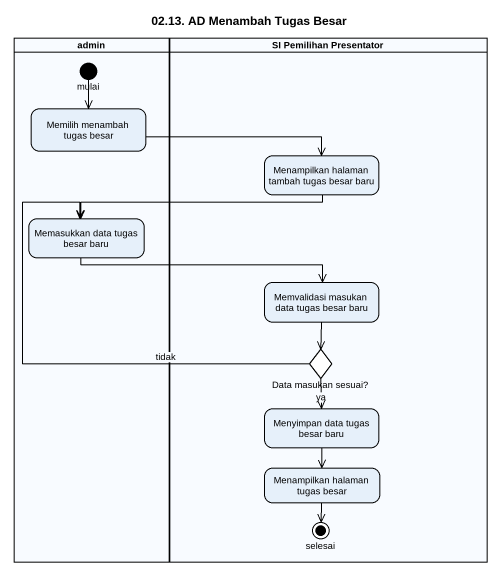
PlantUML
@startuml
title 02.13. AD Menambah Tugas Besar
hide empty description
state admin <<partition>> {
  state mulai <<start>>
  state "Memilih menambah tugas besar" as Memilih_menambah_tugas_besar
  state "Memasukkan data tugas besar baru" as Memasukkan_data_tugas_besar
}
state "SI Pemilihan Presentator" as SI_Pemilihan_Presentator <<partition>> {
  state "Menampilkan halaman tambah tugas besar baru" as Menampilkan_halaman_tambah
  state "Memvalidasi masukan data tugas besar baru" as Memvalidasi_masukan_data
  state "Data masukan sesuai?" as Data_masukan_sesuai <<choice>>
  state "Menyimpan data tugas besar baru" as Menyimpan_data_tugas_besar
  state "Menampilkan halaman tugas besar" as Menampilkan_halaman_tugas
  state selesai <<end>>
}
mulai --> Memilih_menambah_tugas_besar
Memilih_menambah_tugas_besar -right-> Menampilkan_halaman_tambah
Menampilkan_halaman_tambah -left-> Memasukkan_data_tugas_besar
Memasukkan_data_tugas_besar -right-> Memvalidasi_masukan_data
Memvalidasi_masukan_data --> Data_masukan_sesuai
Data_masukan_sesuai -left-> Memasukkan_data_tugas_besar : tidak
Data_masukan_sesuai --> Menyimpan_data_tugas_besar : ya
Menyimpan_data_tugas_besar --> Menampilkan_halaman_tugas
Menampilkan_halaman_tugas --> selesai
@enduml
